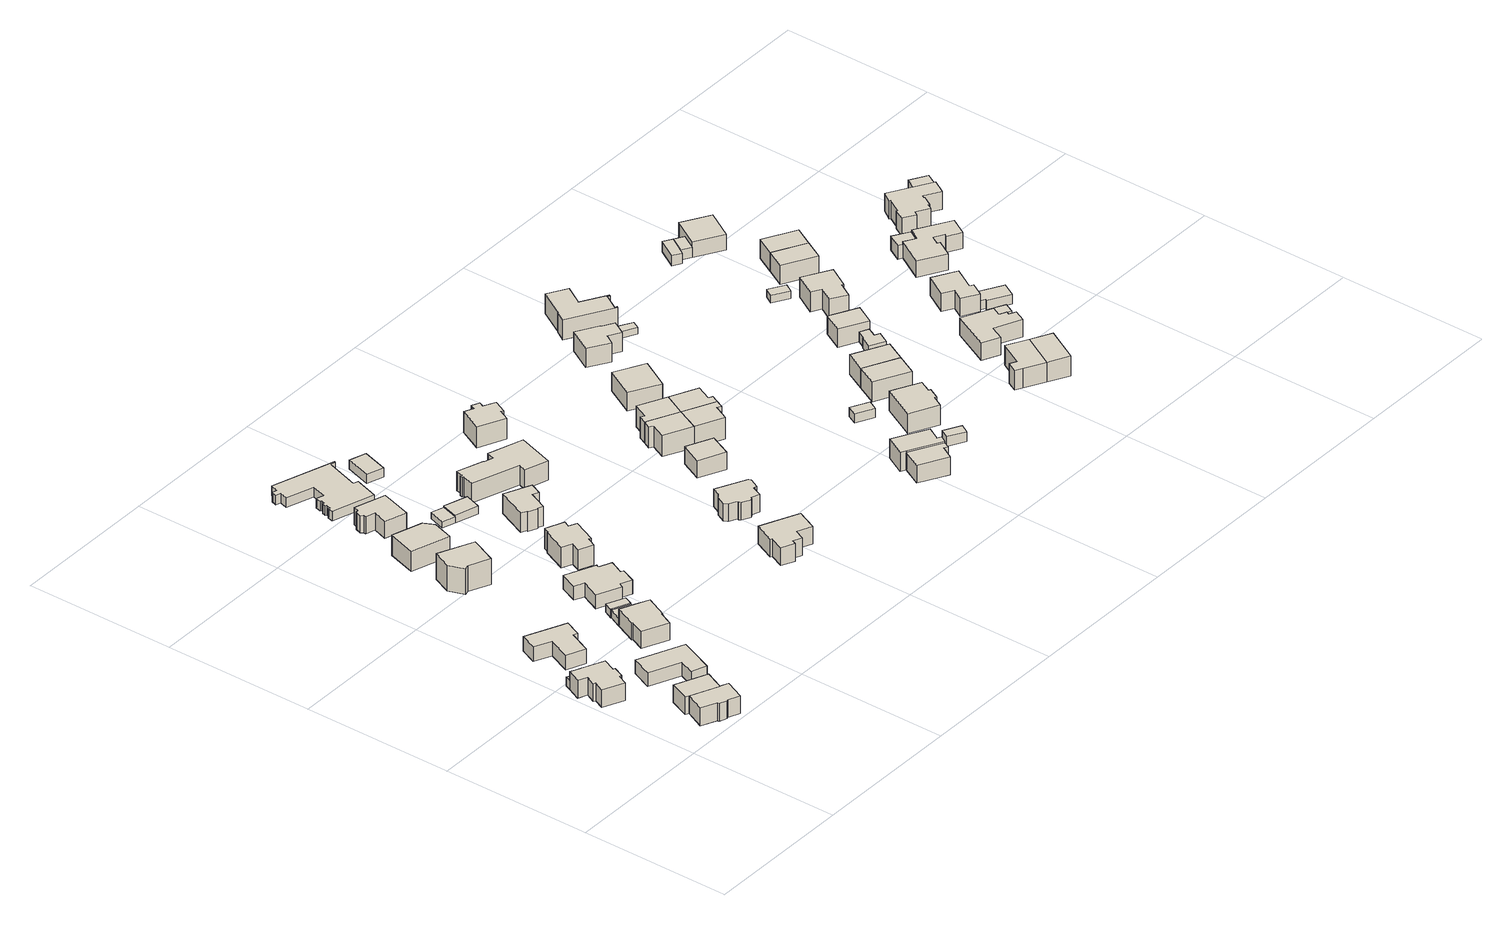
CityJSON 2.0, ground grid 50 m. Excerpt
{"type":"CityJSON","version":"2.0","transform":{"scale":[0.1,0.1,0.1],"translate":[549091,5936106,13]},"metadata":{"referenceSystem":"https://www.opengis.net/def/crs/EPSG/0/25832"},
"CityObjects":{
"building1":{"type":"Building","attributes":{"Gemeindeschluessel":"02200227","Geometrietyp2DReferenz":"3000","BezugspunktDach":"2000","function":"31001_2700","measuredHeight":3,"storeysAboveGround":1},"address":[{"country":"Germany","locality":"Hamburg","thoroughfareName":"Tinsdaler Heideweg","postcode":"22559"}],"geometry":[{"type":"Solid","lod":"1","boundaries":[[[[0,1,2,3,4,5]],[[6,7,8,9,10,11]],[[4,6,11,5]],[[3,7,6,4]],[[2,8,7,3]],[[1,9,8,2]],[[0,10,9,1]],[[5,11,10,0]]]]}]},
"building2":{"type":"Building","attributes":{"Gemeindeschluessel":"02200227","Geometrietyp2DReferenz":"3000","BezugspunktDach":"2000","function":"31001_1010","measuredHeight":8.94,"storeysAboveGround":1},"address":[{"country":"Germany","locality":"Hamburg","thoroughfareNumber":"102a","thoroughfareName":"Tinsdaler Heideweg","postcode":"22559"}],"geometry":[{"type":"Solid","lod":"1","boundaries":[[[[12,13,14,15,16,17,18,4,3,19,20,21,22,23,24,25,26]],[[27,28,29,30,31,32,33,34,35,36,37,38,39,40,41,42,43]],[[25,27,43,26]],[[24,28,27,25]],[[23,29,28,24]],[[22,30,29,23]],[[21,31,30,22]],[[20,32,31,21]],[[19,33,32,20]],[[3,34,33,19]],[[4,35,34,3]],[[18,36,35,4]],[[17,37,36,18]],[[16,38,37,17]],[[15,39,38,16]],[[14,40,39,15]],[[13,41,40,14]],[[12,42,41,13]],[[26,43,42,12]]]]}]},
"building3":{"type":"Building","attributes":{"Gemeindeschluessel":"02200227","Geometrietyp2DReferenz":"3000","BezugspunktDach":"2000","function":"31001_1010","measuredHeight":7.6,"storeysAboveGround":1},"address":[{"country":"Germany","locality":"Hamburg","thoroughfareNumber":"106","thoroughfareName":"Tinsdaler Heideweg","postcode":"22559"}],"geometry":[{"type":"Solid","lod":"1","boundaries":[[[[44,45,46,47,48,49,50,51,52,53]],[[54,55,56,57,58,59,60,61,62,63]],[[52,54,63,53]],[[51,55,54,52]],[[50,56,55,51]],[[49,57,56,50]],[[48,58,57,49]],[[47,59,58,48]],[[46,60,59,47]],[[45,61,60,46]],[[44,62,61,45]],[[53,63,62,44]]]]}]},
"building4":{"type":"Building","attributes":{"Gemeindeschluessel":"02200227","Geometrietyp2DReferenz":"3000","BezugspunktDach":"2000","function":"31001_1010","measuredHeight":7.58,"storeysAboveGround":1},"address":[{"country":"Germany","locality":"Hamburg","thoroughfareNumber":"104","thoroughfareName":"Tinsdaler Heideweg","postcode":"22559"}],"geometry":[{"type":"Solid","lod":"1","boundaries":[[[[64,65,66,67,68,69]],[[62,61,60,70,71,72]],[[68,62,72,69]],[[67,61,62,68]],[[66,60,61,67]],[[65,70,60,66]],[[64,71,70,65]],[[69,72,71,64]]]]}]},
"building5":{"type":"Building","attributes":{"Gemeindeschluessel":"02200227","Geometrietyp2DReferenz":"3000","BezugspunktDach":"2000","function":"31001_1010","measuredHeight":6.52,"storeysAboveGround":2},"address":[{"country":"Germany","locality":"Hamburg","thoroughfareNumber":"100a","thoroughfareName":"Tinsdaler Heideweg","postcode":"22559"}],"geometry":[{"type":"Solid","lod":"1","boundaries":[[[[73,74,75,76,77,78,79,80]],[[81,82,83,84,85,86,87,88]],[[79,81,88,80]],[[78,82,81,79]],[[77,83,82,78]],[[76,84,83,77]],[[75,85,84,76]],[[74,86,85,75]],[[73,87,86,74]],[[80,88,87,73]]]]}]},
"building6":{"type":"Building","attributes":{"Gemeindeschluessel":"02200227","Geometrietyp2DReferenz":"3000","BezugspunktDach":"2000","function":"31001_1010","measuredHeight":5.87,"storeysAboveGround":1},"address":[{"country":"Germany","locality":"Hamburg","thoroughfareNumber":"102","thoroughfareName":"Tinsdaler Heideweg","postcode":"22559"}],"geometry":[{"type":"Solid","lod":"1","boundaries":[[[[89,90,91,92,93,94]],[[95,96,97,98,99,100]],[[93,95,100,94]],[[92,96,95,93]],[[91,97,96,92]],[[90,98,97,91]],[[89,99,98,90]],[[94,100,99,89]]]]}]},
"building7":{"type":"Building","attributes":{"Gemeindeschluessel":"02200227","Geometrietyp2DReferenz":"3000","BezugspunktDach":"2000","function":"31001_1010","measuredHeight":7.85,"storeysAboveGround":1},"address":[{"country":"Germany","locality":"Hamburg","thoroughfareNumber":"100","thoroughfareName":"Tinsdaler Heideweg","postcode":"22559"}],"geometry":[{"type":"Solid","lod":"1","boundaries":[[[[101,102,103,104,105,106,107,108,109]],[[110,111,112,113,114,115,116,117,118]],[[108,110,118,109]],[[107,111,110,108]],[[106,112,111,107]],[[105,113,112,106]],[[104,114,113,105]],[[103,115,114,104]],[[102,116,115,103]],[[101,117,116,102]],[[109,118,117,101]]]]}]},
"building8":{"type":"Building","attributes":{"Gemeindeschluessel":"02200227","Geometrietyp2DReferenz":"3000","BezugspunktDach":"2000","function":"31001_2460","measuredHeight":2.6,"storeysAboveGround":1},"address":[{"country":"Germany","locality":"Hamburg","thoroughfareName":"Tinsdaler Heideweg","postcode":"22559"}],"geometry":[{"type":"Solid","lod":"1","boundaries":[[[[119,120,121,122]],[[123,124,125,126]],[[121,123,126,122]],[[120,124,123,121]],[[119,125,124,120]],[[122,126,125,119]]]]}]},
"building9":{"type":"Building","attributes":{"Gemeindeschluessel":"02200227","Geometrietyp2DReferenz":"3000","BezugspunktDach":"2000","function":"31001_2460","measuredHeight":2.89,"storeysAboveGround":1},"address":[{"country":"Germany","locality":"Hamburg","thoroughfareName":"Tinsdaler Heideweg","postcode":"22559"}],"geometry":[{"type":"Solid","lod":"1","boundaries":[[[[127,128,120,119,129]],[[130,131,132,133,134]],[[119,130,134,129]],[[120,131,130,119]],[[128,132,131,120]],[[127,133,132,128]],[[129,134,133,127]]]]}]},
"building10":{"type":"Building","attributes":{"Gemeindeschluessel":"02200227","Geometrietyp2DReferenz":"3000","BezugspunktDach":"2000","function":"31001_1010","measuredHeight":8.89,"storeysAboveGround":1},"address":[{"country":"Germany","locality":"Hamburg","thoroughfareNumber":"96a","thoroughfareName":"Tinsdaler Heideweg","postcode":"22559"}],"geometry":[{"type":"Solid","lod":"1","boundaries":[[[[135,136,137,138,139,140]],[[141,142,143,144,145,146]],[[139,141,146,140]],[[138,142,141,139]],[[137,143,142,138]],[[136,144,143,137]],[[135,145,144,136]],[[140,146,145,135]]]]}]},
"building11":{"type":"Building","attributes":{"Gemeindeschluessel":"02200227","Geometrietyp2DReferenz":"3000","BezugspunktDach":"2000","function":"31001_1010","measuredHeight":7.05,"storeysAboveGround":1},"address":[{"country":"Germany","locality":"Hamburg","thoroughfareNumber":"94a","thoroughfareName":"Tinsdaler Heideweg","postcode":"22559"}],"geometry":[{"type":"Solid","lod":"1","boundaries":[[[[147,148,149,150,151]],[[152,153,154,155,156]],[[150,152,156,151]],[[149,153,152,150]],[[148,154,153,149]],[[147,155,154,148]],[[151,156,155,147]]]]}]},
"building12":{"type":"Building","attributes":{"Gemeindeschluessel":"02200227","Geometrietyp2DReferenz":"3000","BezugspunktDach":"2000","function":"31001_1010","measuredHeight":7.46,"storeysAboveGround":1},"address":[{"country":"Germany","locality":"Hamburg","thoroughfareNumber":"98","thoroughfareName":"Tinsdaler Heideweg","postcode":"22559"}],"geometry":[{"type":"Solid","lod":"1","boundaries":[[[[157,158,159,160,161,162,163,164,165,166,167,168]],[[169,170,171,172,173,174,175,176,177,178,179,180]],[[167,169,180,168]],[[166,170,169,167]],[[165,171,170,166]],[[164,172,171,165]],[[163,173,172,164]],[[162,174,173,163]],[[161,175,174,162]],[[160,176,175,161]],[[159,177,176,160]],[[158,178,177,159]],[[157,179,178,158]],[[168,180,179,157]]]]}]},
"building13":{"type":"Building","attributes":{"Gemeindeschluessel":"02200227","Geometrietyp2DReferenz":"3000","BezugspunktDach":"2000","function":"31001_1010","measuredHeight":7.35,"storeysAboveGround":1},"address":[{"country":"Germany","locality":"Hamburg","thoroughfareNumber":"92a","thoroughfareName":"Tinsdaler Heideweg","postcode":"22559"}],"geometry":[{"type":"Solid","lod":"1","boundaries":[[[[181,182,183,184,185,186,187,188,189,190]],[[191,192,193,194,195,196,197,198,199,200]],[[189,191,200,190]],[[188,192,191,189]],[[187,193,192,188]],[[186,194,193,187]],[[185,195,194,186]],[[184,196,195,185]],[[183,197,196,184]],[[182,198,197,183]],[[181,199,198,182]],[[190,200,199,181]]]]}]},
"building14":{"type":"Building","attributes":{"Gemeindeschluessel":"02200227","Geometrietyp2DReferenz":"3000","BezugspunktDach":"2000","function":"31001_1010","measuredHeight":8.64,"storeysAboveGround":1},"address":[{"country":"Germany","locality":"Hamburg","thoroughfareNumber":"96","thoroughfareName":"Tinsdaler Heideweg","postcode":"22559"}],"geometry":[{"type":"Solid","lod":"1","boundaries":[[[[201,202,203,204,205,206,207,208,209,210,211,212]],[[213,214,215,216,217,218,219,220,221,222,223,224]],[[211,213,224,212]],[[210,214,213,211]],[[209,215,214,210]],[[208,216,215,209]],[[207,217,216,208]],[[206,218,217,207]],[[205,219,218,206]],[[204,220,219,205]],[[203,221,220,204]],[[202,222,221,203]],[[201,223,222,202]],[[212,224,223,201]]]]}]},
"building15":{"type":"Building","attributes":{"Gemeindeschluessel":"02200227","Geometrietyp2DReferenz":"3000","BezugspunktDach":"2000","function":"31001_1010","measuredHeight":3.23,"storeysAboveGround":1},"address":[{"country":"Germany","locality":"Hamburg","thoroughfareNumber":"90a","thoroughfareName":"Tinsdaler Heideweg","postcode":"22559"}],"geometry":[{"type":"Solid","lod":"1","boundaries":[[[[225,226,227,228,229,230,231,232,233,234,235,236,237,238,239,240,241,242,243,244,245,246,247,248]],[[249,250,251,252,253,254,255,256,257,258,259,260,261,262,263,264,265,266,267,268,269,270,271,272]],[[247,249,272,248]],[[246,250,249,247]],[[245,251,250,246]],[[244,252,251,245]],[[243,253,252,244]],[[242,254,253,243]],[[241,255,254,242]],[[240,256,255,241]],[[239,257,256,240]],[[238,258,257,239]],[[237,259,258,238]],[[236,260,259,237]],[[235,261,260,236]],[[234,262,261,235]],[[233,263,262,234]],[[232,264,263,233]],[[231,265,264,232]],[[230,266,265,231]],[[229,267,266,230]],[[228,268,267,229]],[[227,269,268,228]],[[226,270,269,227]],[[225,271,270,226]],[[248,272,271,225]]]]}]},
"building16":{"type":"Building","attributes":{"Gemeindeschluessel":"02200227","Geometrietyp2DReferenz":"3000","BezugspunktDach":"2000","function":"31001_2460","measuredHeight":2.18,"storeysAboveGround":1},"address":[{"country":"Germany","locality":"Hamburg","thoroughfareName":"Tinsdaler Heideweg","postcode":"22559"}],"geometry":[{"type":"Solid","lod":"1","boundaries":[[[[273,274,275,276]],[[277,278,279,280]],[[275,277,280,276]],[[274,278,277,275]],[[273,279,278,274]],[[276,280,279,273]]]]}]},
"building17":{"type":"Building","attributes":{"Gemeindeschluessel":"02200227","Geometrietyp2DReferenz":"3000","BezugspunktDach":"2000","function":"31001_2460","measuredHeight":2.67,"storeysAboveGround":1},"address":[{"country":"Germany","locality":"Hamburg","thoroughfareName":"Tinsdaler Heideweg","postcode":"22559"}],"geometry":[{"type":"Solid","lod":"1","boundaries":[[[[274,281,282,275]],[[283,284,285,286]],[[282,283,286,275]],[[281,284,283,282]],[[274,285,284,281]],[[275,286,285,274]]]]}]},
"building18":{"type":"Building","attributes":{"Gemeindeschluessel":"02200227","Geometrietyp2DReferenz":"3000","BezugspunktDach":"2000","function":"31001_1010","measuredHeight":7.64,"storeysAboveGround":1},"address":[{"country":"Germany","locality":"Hamburg","thoroughfareNumber":"94","thoroughfareName":"Tinsdaler Heideweg","postcode":"22559"}],"geometry":[{"type":"Solid","lod":"1","boundaries":[[[[287,288,289,290,291,292,293,294,295,296]],[[297,298,299,300,301,302,303,304,305,306]],[[295,297,306,296]],[[294,298,297,295]],[[293,299,298,294]],[[292,300,299,293]],[[291,301,300,292]],[[290,302,301,291]],[[289,303,302,290]],[[288,304,303,289]],[[287,305,304,288]],[[296,306,305,287]]]]}]},
"building19":{"type":"Building","attributes":{"Gemeindeschluessel":"02200227","Geometrietyp2DReferenz":"3000","BezugspunktDach":"2000","function":"31001_2460","measuredHeight":3.1,"storeysAboveGround":1},"address":[{"country":"Germany","locality":"Hamburg","thoroughfareName":"Tinsdaler Heideweg","postcode":"22559"}],"geometry":[{"type":"Solid","lod":"1","boundaries":[[[[307,308,309,310]],[[311,312,313,314]],[[309,311,314,310]],[[308,312,311,309]],[[307,313,312,308]],[[310,314,313,307]]]]}]},
"building20":{"type":"Building","attributes":{"Gemeindeschluessel":"02200227","Geometrietyp2DReferenz":"3000","BezugspunktDach":"2000","function":"31001_1100","measuredHeight":8.75,"storeysAboveGround":1},"address":[{"country":"Germany","locality":"Hamburg","thoroughfareNumber":"97","thoroughfareName":"Tinsdaler Heideweg","postcode":"22559"}],"geometry":[{"type":"Solid","lod":"1","boundaries":[[[[315,316,317,318,319,320,321,322,323,324,325]],[[326,327,328,329,330,331,332,333,334,335,336]],[[324,326,336,325]],[[323,327,326,324]],[[322,328,327,323]],[[321,329,328,322]],[[320,330,329,321]],[[319,331,330,320]],[[318,332,331,319]],[[317,333,332,318]],[[316,334,333,317]],[[315,335,334,316]],[[325,336,335,315]]]]}]},
"building21":{"type":"Building","attributes":{"Geometrietyp2DReferenz":"3000","Gemeindeschluessel":"02200227","BezugspunktDach":"2000","function":"31001_1120","measuredHeight":9.57,"storeysAboveGround":1},"address":[{"country":"Germany","locality":"Hamburg","thoroughfareNumber":"92","thoroughfareName":"Tinsdaler Heideweg","postcode":"22559"}],"geometry":[{"type":"Solid","lod":"1","boundaries":[[[[337,338,339,340,341,342,343,344,345,346,347,348,349,350]],[[351,352,353,354,355,356,357,358,359,360,361,362,363,364]],[[349,351,364,350]],[[348,352,351,349]],[[347,353,352,348]],[[346,354,353,347]],[[345,355,354,346]],[[344,356,355,345]],[[343,357,356,344]],[[342,358,357,343]],[[341,359,358,342]],[[340,360,359,341]],[[339,361,360,340]],[[338,362,361,339]],[[337,363,362,338]],[[350,364,363,337]]]]}]},
"building22":{"type":"Building","attributes":{"Gemeindeschluessel":"02200227","Geometrietyp2DReferenz":"3000","BezugspunktDach":"2000","function":"31001_2460","measuredHeight":2.43,"storeysAboveGround":1},"address":[{"country":"Germany","locality":"Hamburg","thoroughfareName":"Tinsdaler Heideweg","postcode":"22559"}],"geometry":[{"type":"Solid","lod":"1","boundaries":[[[[322,365,366,367]],[[368,369,370,371]],[[366,368,371,367]],[[365,369,368,366]],[[322,370,369,365]],[[367,371,370,322]]]]}]},
"building23":{"type":"Building","attributes":{"Gemeindeschluessel":"02200227","Geometrietyp2DReferenz":"3000","BezugspunktDach":"2000","function":"31001_1010","measuredHeight":8.38,"storeysAboveGround":1},"address":[{"country":"Germany","locality":"Hamburg","thoroughfareNumber":"95","thoroughfareName":"Tinsdaler Heideweg","postcode":"22559"}],"geometry":[{"type":"Solid","lod":"1","boundaries":[[[[372,373,374,375,376,377,378,379,380,381,382,383,384,385,386,387,388]],[[389,390,391,392,393,394,395,396,397,398,399,400,401,402,403,404,405]],[[387,389,405,388]],[[386,390,389,387]],[[385,391,390,386]],[[384,392,391,385]],[[383,393,392,384]],[[382,394,393,383]],[[381,395,394,382]],[[380,396,395,381]],[[379,397,396,380]],[[378,398,397,379]],[[377,399,398,378]],[[376,400,399,377]],[[375,401,400,376]],[[374,402,401,375]],[[373,403,402,374]],[[372,404,403,373]],[[388,405,404,372]]]]}]},
"building24":{"type":"Building","attributes":{"Gemeindeschluessel":"02200227","Geometrietyp2DReferenz":"3000","BezugspunktDach":"2000","function":"31001_1010","measuredHeight":8.59,"storeysAboveGround":1},"address":[{"country":"Germany","locality":"Hamburg","thoroughfareNumber":"90","thoroughfareName":"Tinsdaler Heideweg","postcode":"22559"}],"geometry":[{"type":"Solid","lod":"1","boundaries":[[[[406,407,408,409,410,411,412,413,414,415]],[[416,417,418,419,420,421,422,423,424,425]],[[414,416,425,415]],[[413,417,416,414]],[[412,418,417,413]],[[411,419,418,412]],[[410,420,419,411]],[[409,421,420,410]],[[408,422,421,409]],[[407,423,422,408]],[[406,424,423,407]],[[415,425,424,406]]]]}]},
"building25":{"type":"Building","attributes":{"Gemeindeschluessel":"02200227","Geometrietyp2DReferenz":"3000","BezugspunktDach":"2000","function":"31001_1010","measuredHeight":8.04,"storeysAboveGround":1},"address":[{"country":"Germany","locality":"Hamburg","thoroughfareNumber":"93","thoroughfareName":"Tinsdaler Heideweg","postcode":"22559"}],"geometry":[{"type":"Solid","lod":"1","boundaries":[[[[426,427,428,429]],[[430,431,432,433]],[[428,430,433,429]],[[427,431,430,428]],[[426,432,431,427]],[[429,433,432,426]]]]}]},
"building26":{"type":"Building","attributes":{"Gemeindeschluessel":"02200227","Geometrietyp2DReferenz":"3000","BezugspunktDach":"2000","function":"31001_1010","measuredHeight":10.01,"storeysAboveGround":2},"address":[{"country":"Germany","locality":"Hamburg","thoroughfareNumber":"91b","thoroughfareName":"Tinsdaler Heideweg","postcode":"22559"}],"geometry":[{"type":"Solid","lod":"1","boundaries":[[[[434,435,436,437,438,439]],[[440,441,442,443,444,445]],[[438,440,445,439]],[[437,441,440,438]],[[436,442,441,437]],[[435,443,442,436]],[[434,444,443,435]],[[439,445,444,434]]]]}]},
"building27":{"type":"Building","attributes":{"Gemeindeschluessel":"02200227","Geometrietyp2DReferenz":"3000","BezugspunktDach":"2000","function":"31001_1010","measuredHeight":10.07,"storeysAboveGround":2},"address":[{"country":"Germany","locality":"Hamburg","thoroughfareNumber":"91","thoroughfareName":"Tinsdaler Heideweg","postcode":"22559"}],"geometry":[{"type":"Solid","lod":"1","boundaries":[[[[446,447,448,449,437,436]],[[441,450,451,452,453,442]],[[437,441,442,436]],[[449,450,441,437]],[[448,451,450,449]],[[447,452,451,448]],[[446,453,452,447]],[[436,442,453,446]]]]}]},
"building28":{"type":"Building","attributes":{"Gemeindeschluessel":"02200227","Geometrietyp2DReferenz":"3000","BezugspunktDach":"2000","function":"31001_1010","measuredHeight":10,"storeysAboveGround":2},"address":[{"country":"Germany","locality":"Hamburg","thoroughfareNumber":"91c","thoroughfareName":"Tinsdaler Heideweg","postcode":"22559"}],"geometry":[{"type":"Solid","lod":"1","boundaries":[[[[437,454,455,456,457,438]],[[458,459,460,461,441,440]],[[457,458,440,438]],[[456,459,458,457]],[[455,460,459,456]],[[454,461,460,455]],[[437,441,461,454]],[[438,440,441,437]]]]}]},
"building29":{"type":"Building","attributes":{"Gemeindeschluessel":"02200227","Geometrietyp2DReferenz":"3000","BezugspunktDach":"2000","function":"31001_1010","measuredHeight":10.08,"storeysAboveGround":2},"address":[{"country":"Germany","locality":"Hamburg","thoroughfareNumber":"91a","thoroughfareName":"Tinsdaler Heideweg","postcode":"22559"}],"geometry":[{"type":"Solid","lod":"1","boundaries":[[[[462,463,464,465,466,467]],[[461,468,469,470,450,441]],[[466,461,441,467]],[[465,468,461,466]],[[464,469,468,465]],[[463,470,469,464]],[[462,450,470,463]],[[467,441,450,462]]]]}]},
"building30":{"type":"Building","attributes":{"Gemeindeschluessel":"02200227","Geometrietyp2DReferenz":"3000","BezugspunktDach":"2000","function":"31001_1010","measuredHeight":9.2,"storeysAboveGround":1},"address":[{"country":"Germany","locality":"Hamburg","thoroughfareNumber":"1a","thoroughfareName":"Hildeweg","postcode":"22559"}],"geometry":[{"type":"Solid","lod":"1","boundaries":[[[[471,472,473,474,475,476]],[[477,478,479,480,481,482]],[[475,477,482,476]],[[474,478,477,475]],[[473,479,478,474]],[[472,480,479,473]],[[471,481,480,472]],[[476,482,481,471]]]]}]},
"building31":{"type":"Building","attributes":{"Gemeindeschluessel":"02200227","Geometrietyp2DReferenz":"3000","BezugspunktDach":"2000","function":"31001_1010","measuredHeight":10.2,"storeysAboveGround":1},"address":[{"country":"Germany","locality":"Hamburg","thoroughfareNumber":"1b","thoroughfareName":"Hildeweg","postcode":"22559"}],"geometry":[{"type":"Solid","lod":"1","boundaries":[[[[474,473,483,484,485,486,487]],[[488,489,490,491,492,493,494]],[[486,488,494,487]],[[485,489,488,486]],[[484,490,489,485]],[[483,491,490,484]],[[473,492,491,483]],[[474,493,492,473]],[[487,494,493,474]]]]}]},
"building32":{"type":"Building","attributes":{"Gemeindeschluessel":"02200227","Geometrietyp2DReferenz":"3000","BezugspunktDach":"2000","function":"31001_1010","measuredHeight":7.49,"storeysAboveGround":1},"address":[{"country":"Germany","locality":"Hamburg","thoroughfareNumber":"89","thoroughfareName":"Tinsdaler Heideweg","postcode":"22559"}],"geometry":[{"type":"Solid","lod":"1","boundaries":[[[[495,496,497,498]],[[499,500,501,502]],[[497,499,502,498]],[[496,500,499,497]],[[495,501,500,496]],[[498,502,501,495]]]]}]},
"building33":{"type":"Building","attributes":{"Gemeindeschluessel":"02200227","Geometrietyp2DReferenz":"3000","BezugspunktDach":"2000","function":"31001_2460","measuredHeight":3.8,"storeysAboveGround":1},"address":[{"country":"Germany","locality":"Hamburg","thoroughfareName":"Hildeweg","postcode":"22559"}],"geometry":[{"type":"Solid","lod":"1","boundaries":[[[[503,504,505,506]],[[507,508,509,510]],[[505,507,510,506]],[[504,508,507,505]],[[503,509,508,504]],[[506,510,509,503]]]]}]},
"building34":{"type":"Building","attributes":{"Gemeindeschluessel":"02200227","Geometrietyp2DReferenz":"3000","BezugspunktDach":"2000","function":"31001_2460","measuredHeight":3.69,"storeysAboveGround":1},"address":[{"country":"Germany","locality":"Hamburg","thoroughfareName":"Hildeweg","postcode":"22559"}],"geometry":[{"type":"Solid","lod":"1","boundaries":[[[[511,512,513,514]],[[515,516,517,518]],[[513,515,518,514]],[[512,516,515,513]],[[511,517,516,512]],[[514,518,517,511]]]]}]},
"building35":{"type":"Building","attributes":{"Gemeindeschluessel":"02200227","Geometrietyp2DReferenz":"3000","BezugspunktDach":"2000","function":"31001_1010","measuredHeight":8.48,"storeysAboveGround":1},"address":[{"country":"Germany","locality":"Hamburg","thoroughfareNumber":"87","thoroughfareName":"Tinsdaler Heideweg","postcode":"22559"}],"geometry":[{"type":"Solid","lod":"1","boundaries":[[[[519,520,521,522,523,524,525,526]],[[527,528,529,530,531,532,533,534]],[[525,527,534,526]],[[524,528,527,525]],[[523,529,528,524]],[[522,530,529,523]],[[521,531,530,522]],[[520,532,531,521]],[[519,533,532,520]],[[526,534,533,519]]]]}]},
"building36":{"type":"Building","attributes":{"Gemeindeschluessel":"02200227","Geometrietyp2DReferenz":"3000","BezugspunktDach":"2000","function":"31001_1010","measuredHeight":8.8,"storeysAboveGround":1},"address":[{"country":"Germany","locality":"Hamburg","thoroughfareNumber":"3","thoroughfareName":"Hildeweg","postcode":"22559"}],"geometry":[{"type":"Solid","lod":"1","boundaries":[[[[535,536,537,538,539,540,541,542]],[[543,544,545,546,547,548,549,550]],[[541,543,550,542]],[[540,544,543,541]],[[539,545,544,540]],[[538,546,545,539]],[[537,547,546,538]],[[536,548,547,537]],[[535,549,548,536]],[[542,550,549,535]]]]}]},
"building37":{"type":"Building","attributes":{"Gemeindeschluessel":"02200227","Geometrietyp2DReferenz":"3000","BezugspunktDach":"2000","function":"31001_1010","measuredHeight":9.09,"storeysAboveGround":1},"address":[{"country":"Germany","locality":"Hamburg","thoroughfareNumber":"5a","thoroughfareName":"Hildeweg","postcode":"22559"}],"geometry":[{"type":"Solid","lod":"1","boundaries":[[[[551,552,553,554]],[[555,556,557,558]],[[553,555,558,554]],[[552,556,555,553]],[[551,557,556,552]],[[554,558,557,551]]]]}]},
"building38":{"type":"Building","attributes":{"Gemeindeschluessel":"02200227","Geometrietyp2DReferenz":"3000","BezugspunktDach":"2000","function":"31001_2460","measuredHeight":2.22,"storeysAboveGround":1},"address":[{"country":"Germany","locality":"Hamburg","thoroughfareName":"Tinsdaler Heideweg","postcode":"22559"}],"geometry":[{"type":"Solid","lod":"1","boundaries":[[[[559,560,561,562]],[[563,564,565,566]],[[561,563,566,562]],[[560,564,563,561]],[[559,565,564,560]],[[562,566,565,559]]]]}]},
"building39":{"type":"Building","attributes":{"Gemeindeschluessel":"02200227","Geometrietyp2DReferenz":"3000","BezugspunktDach":"2000","function":"31001_1010","measuredHeight":9.04,"storeysAboveGround":1},"address":[{"country":"Germany","locality":"Hamburg","thoroughfareNumber":"85","thoroughfareName":"Tinsdaler Heideweg","postcode":"22559"}],"geometry":[{"type":"Solid","lod":"1","boundaries":[[[[567,568,569,570,571,572,573,574,575,576,577,578]],[[579,580,581,582,583,584,585,586,587,588,589,590]],[[577,579,590,578]],[[576,580,579,577]],[[575,581,580,576]],[[574,582,581,575]],[[573,583,582,574]],[[572,584,583,573]],[[571,585,584,572]],[[570,586,585,571]],[[569,587,586,570]],[[568,588,587,569]],[[567,589,588,568]],[[578,590,589,567]]]]}]},
"building40":{"type":"Building","attributes":{"Gemeindeschluessel":"02200227","Geometrietyp2DReferenz":"3000","BezugspunktDach":"2000","function":"31001_1010","measuredHeight":9.12,"storeysAboveGround":1},"address":[{"country":"Germany","locality":"Hamburg","thoroughfareNumber":"5b","thoroughfareName":"Hildeweg","postcode":"22559"}],"geometry":[{"type":"Solid","lod":"1","boundaries":[[[[591,551,554,592]],[[558,557,593,594]],[[554,558,594,592]],[[551,557,558,554]],[[591,593,557,551]],[[592,594,593,591]]]]}]},
"building41":{"type":"Building","attributes":{"Gemeindeschluessel":"02200227","Geometrietyp2DReferenz":"3000","BezugspunktDach":"2000","function":"31001_1010","measuredHeight":3.91,"storeysAboveGround":1},"address":[{"country":"Germany","locality":"Hamburg","thoroughfareName":"Hildeweg","postcode":"22559"}],"geometry":[{"type":"Solid","lod":"1","boundaries":[[[[595,596,597,598,599,600,601,602]],[[603,604,605,606,607,608,609,610]],[[601,603,610,602]],[[600,604,603,601]],[[599,605,604,600]],[[598,606,605,599]],[[597,607,606,598]],[[596,608,607,597]],[[595,609,608,596]],[[602,610,609,595]]]]}]},
"building42":{"type":"Building","attributes":{"Gemeindeschluessel":"02200227","Geometrietyp2DReferenz":"3000","BezugspunktDach":"2000","function":"31001_1010","measuredHeight":9.34,"storeysAboveGround":1},"address":[{"country":"Germany","locality":"Hamburg","thoroughfareNumber":"2","thoroughfareName":"Hildeweg","postcode":"22559"}],"geometry":[{"type":"Solid","lod":"1","boundaries":[[[[611,612,613,614,615,616,617]],[[618,619,620,621,622,623,624]],[[616,618,624,617]],[[615,619,618,616]],[[614,620,619,615]],[[613,621,620,614]],[[612,622,621,613]],[[611,623,622,612]],[[617,624,623,611]]]]}]},
"building43":{"type":"Building","attributes":{"Gemeindeschluessel":"02200227","Geometrietyp2DReferenz":"3000","BezugspunktDach":"2000","function":"31001_1010","measuredHeight":8.33,"storeysAboveGround":1},"address":[{"country":"Germany","locality":"Hamburg","thoroughfareNumber":"7","thoroughfareName":"Hildeweg","postcode":"22559"}],"geometry":[{"type":"Solid","lod":"1","boundaries":[[[[625,626,627,628]],[[629,630,631,632]],[[627,629,632,628]],[[626,630,629,627]],[[625,631,630,626]],[[628,632,631,625]]]]}]},
"building44":{"type":"Building","attributes":{"Geometrietyp2DReferenz":"3000","Gemeindeschluessel":"02200227","BezugspunktDach":"2000","function":"31001_1010","measuredHeight":9.06,"storeysAboveGround":1},"address":[{"country":"Germany","locality":"Hamburg","thoroughfareNumber":"2a","thoroughfareName":"Hildeweg","postcode":"22559"}],"geometry":[{"type":"Solid","lod":"1","boundaries":[[[[616,633,634,617]],[[635,636,618,624]],[[634,635,624,617]],[[633,636,635,634]],[[616,618,636,633]],[[617,624,618,616]]]]}]},
"building45":{"type":"Building","attributes":{"Gemeindeschluessel":"02200227","Geometrietyp2DReferenz":"3000","BezugspunktDach":"2000","function":"31001_2460","measuredHeight":2.71,"storeysAboveGround":1},"address":[{"country":"Germany","locality":"Hamburg","thoroughfareName":"Hildeweg","postcode":"22559"}],"geometry":[{"type":"Solid","lod":"1","boundaries":[[[[637,638,639,640]],[[641,642,643,644]],[[639,641,644,640]],[[638,642,641,639]],[[637,643,642,638]],[[640,644,643,637]]]]}]},
"building46":{"type":"Building","attributes":{"Gemeindeschluessel":"02200227","Geometrietyp2DReferenz":"3000","BezugspunktDach":"2000","function":"31001_1010","measuredHeight":8.32,"storeysAboveGround":1},"address":[{"country":"Germany","locality":"Hamburg","thoroughfareNumber":"4","thoroughfareName":"Hildeweg","postcode":"22559"}],"geometry":[{"type":"Solid","lod":"1","boundaries":[[[[645,646,647,648,649,650,651,652,653,654]],[[655,656,657,658,659,660,661,662,663,664]],[[653,655,664,654]],[[652,656,655,653]],[[651,657,656,652]],[[650,658,657,651]],[[649,659,658,650]],[[648,660,659,649]],[[647,661,660,648]],[[646,662,661,647]],[[645,663,662,646]],[[654,664,663,645]]]]}]},
"building47":{"type":"Building","attributes":{"Gemeindeschluessel":"02200227","Geometrietyp2DReferenz":"3000","BezugspunktDach":"2000","function":"31001_1010","measuredHeight":9.07,"storeysAboveGround":1},"address":[{"country":"Germany","locality":"Hamburg","thoroughfareNumber":"9","thoroughfareName":"Hildeweg","postcode":"22559"}],"geometry":[{"type":"Solid","lod":"1","boundaries":[[[[665,666,667,668,669,670,671,672]],[[673,674,675,676,677,678,679,680]],[[671,673,680,672]],[[670,674,673,671]],[[669,675,674,670]],[[668,676,675,669]],[[667,677,676,668]],[[666,678,677,667]],[[665,679,678,666]],[[672,680,679,665]]]]}]},
"building48":{"type":"Building","attributes":{"Gemeindeschluessel":"02200227","Geometrietyp2DReferenz":"3000","BezugspunktDach":"2000","function":"31001_2460","measuredHeight":3.6,"storeysAboveGround":1},"address":[{"country":"Germany","locality":"Hamburg","thoroughfareName":"Hettelstieg","postcode":"22559"}],"geometry":[{"type":"Solid","lod":"1","boundaries":[[[[681,682,683,684]],[[685,686,687,688]],[[683,685,688,684]],[[682,686,685,683]],[[681,687,686,682]],[[684,688,687,681]]]]}]},
"building49":{"type":"Building","attributes":{"Gemeindeschluessel":"02200227","Geometrietyp2DReferenz":"3000","BezugspunktDach":"2000","function":"31001_1010","measuredHeight":3.54,"storeysAboveGround":1},"address":[{"country":"Germany","locality":"Hamburg","thoroughfareName":"Hettelstieg","postcode":"22559"}],"geometry":[{"type":"Solid","lod":"1","boundaries":[[[[689,690,691,692]],[[693,694,685,695]],[[691,693,695,692]],[[690,694,693,691]],[[689,685,694,690]],[[692,695,685,689]]]]}]},
"building50":{"type":"Building","attributes":{"Gemeindeschluessel":"02200227","Geometrietyp2DReferenz":"3000","BezugspunktDach":"2000","function":"31001_1010","measuredHeight":9.02,"storeysAboveGround":1},"address":[{"country":"Germany","locality":"Hamburg","thoroughfareNumber":"11a","thoroughfareName":"Hildeweg","postcode":"22559"}],"geometry":[{"type":"Solid","lod":"1","boundaries":[[[[696,697,698,699]],[[700,701,702,703]],[[698,700,703,699]],[[697,701,700,698]],[[696,702,701,697]],[[699,703,702,696]]]]}]},
"building51":{"type":"Building","attributes":{"Gemeindeschluessel":"02200227","Geometrietyp2DReferenz":"3000","BezugspunktDach":"2000","function":"31001_2460","measuredHeight":2.22,"storeysAboveGround":1},"address":[{"country":"Germany","locality":"Hamburg","thoroughfareName":"Hildeweg","postcode":"22559"}],"geometry":[{"type":"Solid","lod":"1","boundaries":[[[[704,705,706,707]],[[708,709,710,711]],[[706,708,711,707]],[[705,709,708,706]],[[704,710,709,705]],[[707,711,710,704]]]]}]},
"building52":{"type":"Building","attributes":{"Gemeindeschluessel":"02200227","Geometrietyp2DReferenz":"3000","BezugspunktDach":"2000","function":"31001_1010","measuredHeight":8.85,"storeysAboveGround":1},"address":[{"country":"Germany","locality":"Hamburg","thoroughfareNumber":"6","thoroughfareName":"Hildeweg","postcode":"22559"}],"geometry":[{"type":"Solid","lod":"1","boundaries":[[[[712,713,714,715,716,717,718,719]],[[720,721,722,723,724,725,726,727]],[[718,720,727,719]],[[717,721,720,718]],[[716,722,721,717]],[[715,723,722,716]],[[714,724,723,715]],[[713,725,724,714]],[[712,726,725,713]],[[719,727,726,712]]]]}]},
"building53":{"type":"Building","attributes":{"Gemeindeschluessel":"02200227","Geometrietyp2DReferenz":"3000","BezugspunktDach":"2000","function":"31001_1010","measuredHeight":7.57,"storeysAboveGround":1},"address":[{"country":"Germany","locality":"Hamburg","thoroughfareNumber":"1","thoroughfareName":"Hettelstieg","postcode":"22559"}],"geometry":[{"type":"Solid","lod":"1","boundaries":[[[[728,691,729,730]],[[731,732,733,734]],[[729,731,734,730]],[[691,732,731,729]],[[728,733,732,691]],[[730,734,733,728]]]]}]},
"building54":{"type":"Building","attributes":{"Gemeindeschluessel":"02200227","Geometrietyp2DReferenz":"3000","BezugspunktDach":"2000","function":"31001_1010","measuredHeight":9.01,"storeysAboveGround":1},"address":[{"country":"Germany","locality":"Hamburg","thoroughfareNumber":"11b","thoroughfareName":"Hildeweg","postcode":"22559"}],"geometry":[{"type":"Solid","lod":"1","boundaries":[[[[735,696,699,736]],[[703,702,737,738]],[[699,703,738,736]],[[696,702,703,699]],[[735,737,702,696]],[[736,738,737,735]]]]}]},
"building55":{"type":"Building","attributes":{"Gemeindeschluessel":"02200227","Geometrietyp2DReferenz":"3000","BezugspunktDach":"2000","function":"31001_1010","measuredHeight":3.22,"storeysAboveGround":1},"address":[{"country":"Germany","locality":"Hamburg","thoroughfareNumber":"6a","thoroughfareName":"Hildeweg","postcode":"22559"}],"geometry":[{"type":"Solid","lod":"1","boundaries":[[[[739,740,741,742,743,744]],[[745,746,747,748,749,750]],[[743,745,750,744]],[[742,746,745,743]],[[741,747,746,742]],[[740,748,747,741]],[[739,749,748,740]],[[744,750,749,739]]]]}]},
"building56":{"type":"Building","attributes":{"Gemeindeschluessel":"02200227","Geometrietyp2DReferenz":"3000","BezugspunktDach":"2000","function":"31001_2460","measuredHeight":1.93,"storeysAboveGround":1},"address":[{"country":"Germany","locality":"Hamburg","thoroughfareName":"Hildeweg","postcode":"22559"}],"geometry":[{"type":"Solid","lod":"1","boundaries":[[[[751,752,753,754]],[[755,756,757,758]],[[753,755,758,754]],[[752,756,755,753]],[[751,757,756,752]],[[754,758,757,751]]]]}]},
"building57":{"type":"Building","attributes":{"Gemeindeschluessel":"02200227","Geometrietyp2DReferenz":"3000","BezugspunktDach":"2000","function":"31001_2460","measuredHeight":5.67,"storeysAboveGround":1},"address":[{"country":"Germany","locality":"Hamburg","thoroughfareName":"Hildeweg","postcode":"22559"}],"geometry":[{"type":"Solid","lod":"1","boundaries":[[[[759,760,761,762,763,764]],[[765,766,767,768,769,770]],[[763,765,770,764]],[[762,766,765,763]],[[761,767,766,762]],[[760,768,767,761]],[[759,769,768,760]],[[764,770,769,759]]]]}]},
"building58":{"type":"Building","attributes":{"Gemeindeschluessel":"02200227","Geometrietyp2DReferenz":"3000","BezugspunktDach":"2000","function":"31001_1100","measuredHeight":6.77,"storeysAboveGround":1},"address":[{"country":"Germany","locality":"Hamburg","thoroughfareNumber":"8","thoroughfareName":"Hildeweg","postcode":"22559"}],"geometry":[{"type":"Solid","lod":"1","boundaries":[[[[771,772,773,774,775,776,777,778,779,780,781,782]],[[783,784,785,786,787,788,789,790,791,792,793,794]],[[781,783,794,782]],[[780,784,783,781]],[[779,785,784,780]],[[778,786,785,779]],[[777,787,786,778]],[[776,788,787,777]],[[775,789,788,776]],[[774,790,789,775]],[[773,791,790,774]],[[772,792,791,773]],[[771,793,792,772]],[[782,794,793,771]]]]}]},
"building59":{"type":"Building","attributes":{"Gemeindeschluessel":"02200227","Geometrietyp2DReferenz":"3000","BezugspunktDach":"2000","function":"31001_1010","measuredHeight":8.31,"storeysAboveGround":1},"address":[{"country":"Germany","locality":"Hamburg","thoroughfareNumber":"10","thoroughfareName":"Hildeweg","postcode":"22559"}],"geometry":[{"type":"Solid","lod":"1","boundaries":[[[[795,796,797,798,799,800,801,802,803,804,805,806,807,808,809,810]],[[811,812,813,814,815,816,817,818,819,820,821,822,823,824,825,826]],[[809,811,826,810]],[[808,812,811,809]],[[807,813,812,808]],[[806,814,813,807]],[[805,815,814,806]],[[804,816,815,805]],[[803,817,816,804]],[[802,818,817,803]],[[801,819,818,802]],[[800,820,819,801]],[[799,821,820,800]],[[798,822,821,799]],[[797,823,822,798]],[[796,824,823,797]],[[795,825,824,796]],[[810,826,825,795]]]]}]},
"building60":{"type":"Building","attributes":{"Gemeindeschluessel":"02200227","Geometrietyp2DReferenz":"3000","BezugspunktDach":"2000","function":"31001_2460","measuredHeight":6.22,"storeysAboveGround":1},"address":[{"country":"Germany","locality":"Hamburg","thoroughfareName":"Hildeweg","postcode":"22559"}],"geometry":[{"type":"Solid","lod":"1","boundaries":[[[[827,828,829,830]],[[831,832,833,834]],[[829,831,834,830]],[[828,832,831,829]],[[827,833,832,828]],[[830,834,833,827]]]]}]}
},
"vertices":[
[52,478,12],[53,481,12],[55,480,12],[45,460,12],[27,468,12],[35,486,12],[27,468,42],[45,460,42],[55,480,42],[53,481,42],[52,478,42],[35,486,42],
[96,343,12],[80,309,12],[12,340,12],[28,374,12],[21,378,12],[36,410,12],[6,423,12],[62,452,12],[62,451,12],[63,450,12],[64,452,12],[132,421,12],[113,379,12],[119,376,12],[103,340,12],[119,376,73],[113,379,73],[132,421,73],[64,452,73],[63,450,73],[62,451,73],[62,452,73],[45,460,73],[27,468,73],[6,423,73],[36,410,73],[21,378,73],[28,374,73],[12,340,73],[80,309,73],[96,343,73],[103,340,73],
[135,122,17],[227,82,17],[227,83,17],[254,72,17],[225,7,17],[188,23,17],[182,21,17],[157,31,17],[156,37,17],[107,59,17],[156,37,78],[157,31,78],[182,21,78],[188,23,78],[225,7,78],[254,72,78],[227,83,78],[227,82,78],[135,122,78],[107,59,78],
[150,191,18],[255,145,18],[227,83,18],[227,82,18],[135,122,18],[123,127,18],[255,145,78],[150,191,78],[123,127,78],
[95,535,13],[127,608,13],[71,634,13],[95,688,13],[226,629,13],[202,575,13],[188,581,13],[156,508,13],[188,581,63],[202,575,63],[226,629,63],[95,688,63],[71,634,63],[127,608,63],[95,535,63],[156,508,63],
[251,205,17],[269,252,17],[168,297,17],[198,365,17],[348,299,17],[299,185,17],[348,299,64],[198,365,64],[168,297,64],[269,252,64],[251,205,64],[299,185,64],
[326,473,18],[323,475,18],[355,546,18],[413,520,18],[446,505,18],[413,433,18],[410,435,18],[389,389,18],[306,427,18],[389,389,76],[410,435,76],[413,433,76],[446,505,76],[413,520,76],[355,546,76],[323,475,76],[326,473,76],[306,427,76],
[375,590,17],[433,564,17],[413,520,17],[355,546,17],[413,520,43],[433,564,43],[375,590,43],[355,546,43],
[387,618,17],[445,592,17],[374,590,17],[375,590,46],[433,564,46],[445,592,46],[387,618,46],[374,590,46],
[232,1108,6],[347,1057,6],[308,970,6],[239,1000,6],[224,995,6],[205,1048,6],[224,995,95],[239,1000,95],[308,970,95],[347,1057,95],[232,1108,95],[205,1048,95],
[240,1274,14],[340,1242,14],[357,1208,14],[336,1141,14],[210,1181,14],[336,1141,84],[357,1208,84],[340,1242,84],[240,1274,84],[210,1181,84],
[467,630,18],[460,615,18],[382,650,18],[409,712,18],[377,726,18],[402,783,18],[500,739,18],[496,730,18],[537,712,18],[516,666,18],[525,662,18],[504,613,18],[525,662,66],[516,666,66],[537,712,66],[496,730,66],[500,739,66],[402,783,66],[377,726,66],[409,712,66],[382,650,66],[460,615,66],[467,630,66],[504,613,66],
[294,1342,14],[309,1388,14],[277,1398,14],[279,1406,14],[273,1413,14],[280,1433,14],[288,1435,14],[294,1452,14],[397,1420,14],[365,1319,14],[397,1420,73],[294,1452,73],[288,1435,73],[280,1433,73],[273,1413,73],[279,1406,73],[277,1398,73],[309,1388,73],[294,1342,73],[365,1319,73],
[519,820,4],[532,850,4],[498,865,4],[532,942,4],[536,941,4],[544,961,4],[604,935,4],[595,915,4],[621,903,4],[587,826,4],[579,830,4],[565,800,4],[579,830,74],[587,826,74],[621,903,74],[595,915,74],[604,935,74],[544,961,74],[536,941,74],[532,942,74],[498,865,74],[532,850,74],[519,820,74],[565,800,74],
[434,1547,13],[409,1469,13],[271,1514,13],[276,1531,13],[282,1529,13],[286,1544,13],[281,1546,13],[285,1558,13],[291,1557,13],[295,1569,13],[289,1571,13],[295,1589,13],[318,1581,13],[333,1628,13],[243,1657,13],[252,1684,13],[236,1689,13],[242,1706,13],[257,1702,13],[265,1727,13],[471,1660,13],[469,1656,13],[453,1661,13],[418,1553,13],[453,1661,46],[469,1656,46],[471,1660,46],[265,1727,46],[257,1702,46],[242,1706,46],[236,1689,46],[252,1684,46],[243,1657,46],[333,1628,46],[318,1581,46],[295,1589,46],[289,1571,46],[295,1569,46],[291,1557,46],[285,1558,46],[281,1546,46],[286,1544,46],[282,1529,46],[276,1531,46],[271,1514,46],[409,1469,46],[434,1547,46],[418,1553,46],
[453,1299,13],[495,1286,13],[478,1231,13],[435,1245,13],[478,1231,35],[495,1286,35],[453,1299,35],[435,1245,35],
[572,1261,13],[554,1207,13],[554,1207,40],[572,1261,40],[495,1286,40],[478,1231,40],
[684,1115,14],[667,1077,14],[647,1086,14],[620,1025,14],[602,1033,14],[600,1029,14],[571,1042,14],[573,1046,14],[554,1055,14],[598,1154,14],[554,1055,81],[573,1046,81],[571,1042,81],[600,1029,81],[602,1033,81],[620,1025,81],[647,1086,81],[667,1077,81],[684,1115,81],[598,1154,81],
[509,1637,9],[564,1620,9],[538,1536,9],[482,1554,9],[538,1536,40],[564,1620,40],[509,1637,40],[482,1554,40],
[948,348,21],[919,360,21],[913,346,21],[871,365,21],[892,412,21],[886,415,21],[917,482,21],[1030,431,21],[1041,426,21],[1011,360,21],[963,382,21],[1011,360,82],[1041,426,82],[1030,431,82],[917,482,82],[886,415,82],[892,412,82],[871,365,82],[913,346,82],[919,360,82],[948,348,82],[963,382,82],
[584,1255,14],[597,1293,14],[591,1295,14],[594,1304,14],[600,1302,14],[607,1326,14],[692,1297,14],[690,1295,14],[723,1285,14],[731,1311,14],[846,1274,14],[808,1153,14],[731,1178,14],[739,1203,14],[731,1178,81],[808,1153,81],[846,1274,81],[731,1311,81],[723,1285,81],[690,1295,81],[692,1297,81],[607,1326,81],[600,1302,81],[594,1304,81],[591,1295,81],[597,1293,81],[584,1255,81],[739,1203,81],
[955,465,21],[969,495,21],[1042,461,21],[969,495,45],[955,465,45],[1030,431,45],[1042,461,45],
[1018,587,20],[1016,583,20],[1009,580,20],[981,593,20],[978,600,20],[980,605,20],[952,618,20],[947,631,20],[961,661,20],[974,670,20],[986,696,20],[1084,648,20],[1087,640,20],[1072,608,20],[1063,608,20],[1059,610,20],[1045,576,20],[1059,610,81],[1063,608,81],[1072,608,81],[1087,640,81],[1084,648,81],[986,696,81],[974,670,81],[961,661,81],[947,631,81],[952,618,81],[980,605,81],[978,600,81],[981,593,81],[1009,580,81],[1016,583,81],[1018,587,81],[1045,576,81],
[914,1407,12],[898,1373,12],[812,1414,12],[849,1491,12],[880,1476,12],[887,1492,12],[911,1481,12],[904,1465,12],[943,1446,12],[923,1403,12],[943,1446,84],[904,1465,84],[911,1481,84],[887,1492,84],[880,1476,84],[849,1491,84],[812,1414,84],[898,1373,84],[914,1407,84],[923,1403,84],
[1103,892,20],[1187,853,20],[1154,781,20],[1069,820,20],[1154,781,80],[1187,853,80],[1103,892,80],[1069,820,80],
[1120,1017,16],[1107,1024,16],[1119,1049,16],[1222,999,16],[1187,924,16],[1097,968,16],[1187,924,89],[1222,999,89],[1119,1049,89],[1107,1024,89],[1120,1017,89],[1097,968,89],
[1131,1074,16],[1144,1067,16],[1168,1117,16],[1258,1073,16],[1258,1073,89],[1168,1117,89],[1144,1067,89],[1131,1074,89],
[1326,949,16],[1314,924,16],[1301,931,16],[1277,881,16],[1277,881,89],[1301,931,89],[1314,924,89],[1326,949,89],
[1258,1073,15],[1348,1030,15],[1325,980,15],[1338,974,15],[1326,949,15],[1222,999,15],[1338,974,89],[1325,980,89],[1348,1030,89],
[1522,262,22],[1430,312,22],[1464,375,22],[1569,318,22],[1559,298,22],[1546,305,22],[1559,298,83],[1569,318,83],[1464,375,83],[1430,312,83],[1522,262,83],[1546,305,83],
[1446,384,22],[1481,449,22],[1591,389,22],[1568,346,22],[1581,339,22],[1568,346,88],[1591,389,88],[1481,449,88],[1446,384,88],[1464,375,88],[1569,318,88],[1581,339,88],
[1212,1184,18],[1264,1281,18],[1361,1229,18],[1308,1132,18],[1361,1229,82],[1264,1281,82],[1212,1184,82],[1308,1132,82],
[1627,356,22],[1643,385,22],[1697,355,22],[1681,326,22],[1697,355,56],[1643,385,56],[1627,356,56],[1681,326,56],
[1573,666,22],[1631,636,22],[1615,605,22],[1557,634,22],[1615,605,54],[1631,636,54],[1573,666,54],[1557,634,54],
[1396,1400,18],[1378,1369,18],[1309,1410,18],[1354,1488,18],[1424,1447,18],[1422,1445,18],[1462,1422,18],[1436,1377,18],[1462,1422,84],[1422,1445,84],[1424,1447,84],[1354,1488,84],[1309,1410,84],[1378,1369,84],[1396,1400,84],[1436,1377,84],
[1756,547,23],[1737,509,23],[1743,505,23],[1725,470,23],[1719,474,23],[1699,436,23],[1608,483,23],[1665,594,23],[1608,483,91],[1699,436,91],[1719,474,91],[1725,470,91],[1743,505,91],[1737,509,91],[1756,547,91],[1665,594,91],
[1814,668,25],[1780,601,25],[1668,657,25],[1702,725,25],[1668,657,93],[1780,601,93],[1814,668,93],[1702,725,93],
[1498,1448,18],[1546,1421,18],[1533,1396,18],[1484,1422,18],[1533,1396,40],[1546,1421,40],[1498,1448,40],[1484,1422,40],
[1530,1478,8],[1538,1474,8],[1535,1470,8],[1390,1555,8],[1411,1590,8],[1412,1589,8],[1462,1675,8],[1525,1638,8],[1488,1575,8],[1569,1527,8],[1567,1523,8],[1560,1528,8],[1567,1523,76],[1569,1527,76],[1488,1575,76],[1525,1638,76],[1462,1675,76],[1412,1589,76],[1411,1590,76],[1390,1555,76],[1535,1470,76],[1538,1474,76],[1530,1478,76],[1560,1528,76],
[1848,735,25],[1736,792,25],[1848,735,93],[1736,792,93],
[1863,844,24],[1866,842,24],[1881,870,24],[1909,856,24],[1894,827,24],[1911,818,24],[1890,779,24],[1842,805,24],[1890,779,59],[1911,818,59],[1894,827,59],[1909,856,59],[1881,870,59],[1866,842,59],[1863,844,59],[1842,805,59],
[1982,360,27],[1960,372,27],[1977,404,27],[1999,392,27],[2041,470,27],[2107,434,27],[2048,324,27],[2107,434,96],[2041,470,96],[1999,392,96],[1977,404,96],[1960,372,96],[1982,360,96],[2048,324,96],
[1856,965,24],[1945,918,24],[1911,855,24],[1822,902,24],[1911,855,87],[1945,918,87],[1856,965,87],[1822,902,87],
[2173,399,27],[2114,289,27],[2114,289,96],[2173,399,96],
[1900,1218,20],[1952,1187,20],[1936,1160,20],[1883,1191,20],[1936,1160,47],[1952,1187,47],[1900,1218,47],[1883,1191,47],
[2021,540,25],[2082,665,25],[2179,618,25],[2164,588,25],[2187,577,25],[2182,567,25],[2204,556,25],[2186,518,25],[2099,559,25],[2077,513,25],[2099,559,85],[2186,518,85],[2204,556,85],[2182,567,85],[2187,577,85],[2164,588,85],[2179,618,85],[2082,665,85],[2021,540,85],[2077,513,85],
[2001,1027,20],[1975,982,20],[1924,1012,20],[1950,1057,20],[1918,1076,20],[1958,1145,20],[2047,1093,20],[2007,1024,20],[2047,1093,88],[1958,1145,88],[1918,1076,88],[1950,1057,88],[1924,1012,88],[1975,982,88],[2001,1027,88],[2007,1024,88],
[1857,1526,19],[1896,1591,19],[1924,1574,19],[1885,1510,19],[1924,1574,55],[1896,1591,55],[1857,1526,55],[1885,1510,55],
[1924,1574,20],[1955,1556,20],[1925,1505,20],[1894,1524,20],[1925,1505,55],[1955,1556,55],[1894,1524,55],
[2107,1229,23],[2074,1166,23],[1969,1223,23],[2003,1285,23],[1969,1223,89],[2074,1166,89],[2107,1229,89],[2003,1285,89],
[2202,663,26],[2257,633,26],[2242,603,26],[2186,631,26],[2242,603,48],[2257,633,48],[2202,663,48],[2186,631,48],
[2235,733,24],[2211,692,24],[2158,722,24],[2179,759,24],[2144,779,24],[2187,853,24],[2263,810,24],[2223,740,24],[2263,810,86],[2187,853,86],[2144,779,86],[2179,759,86],[2158,722,86],[2211,692,86],[2235,733,86],[2223,740,86],
[2014,1452,20],[1978,1595,20],[2067,1542,20],[1978,1595,74],[1925,1505,74],[2014,1452,74],[2067,1542,74],
[2141,1291,23],[2037,1348,23],[2141,1291,89],[2037,1348,89],
[2235,733,28],[2319,685,28],[2294,640,28],[2225,679,28],[2229,685,28],[2212,694,28],[2229,685,60],[2225,679,60],[2294,640,60],[2319,685,60],[2235,733,60],[2212,694,60],
[2226,882,21],[2282,850,21],[2266,822,21],[2210,853,21],[2266,822,41],[2282,850,41],[2226,882,41],[2210,853,41],
[2285,1028,25],[2271,1036,25],[2297,1080,25],[2349,1049,25],[2346,1044,25],[2323,1006,25],[2346,1044,72],[2349,1049,72],[2297,1080,72],[2271,1036,72],[2285,1028,72],[2323,1006,72],
[2382,947,26],[2387,955,26],[2354,974,26],[2338,947,26],[2347,942,26],[2316,889,26],[2232,938,26],[2285,1028,26],[2323,1006,26],[2346,1044,26],[2458,978,26],[2426,922,26],[2458,978,82],[2346,1044,82],[2323,1006,82],[2285,1028,82],[2232,938,82],[2316,889,82],[2347,942,82],[2338,947,82],[2354,974,82],[2387,955,82],[2382,947,82],[2426,922,82],
[2489,1112,24],[2492,1110,24],[2472,1077,24],[2469,1079,24],[2460,1063,24],[2418,1088,24],[2410,1075,24],[2370,1099,24],[2390,1133,24],[2394,1131,24],[2421,1177,24],[2417,1179,24],[2438,1213,24],[2572,1134,24],[2546,1090,24],[2494,1121,24],[2546,1090,86],[2572,1134,86],[2438,1213,86],[2417,1179,86],[2421,1177,86],[2394,1131,86],[2390,1133,86],[2370,1099,86],[2410,1075,86],[2418,1088,86],[2460,1063,86],[2469,1079,86],[2472,1077,86],[2492,1110,86],[2489,1112,86],[2494,1121,86],
[2598,1178,26],[2572,1134,26],[2517,1166,26],[2543,1210,26],[2517,1166,75],[2572,1134,75],[2598,1178,75],[2543,1210,75]
]}
